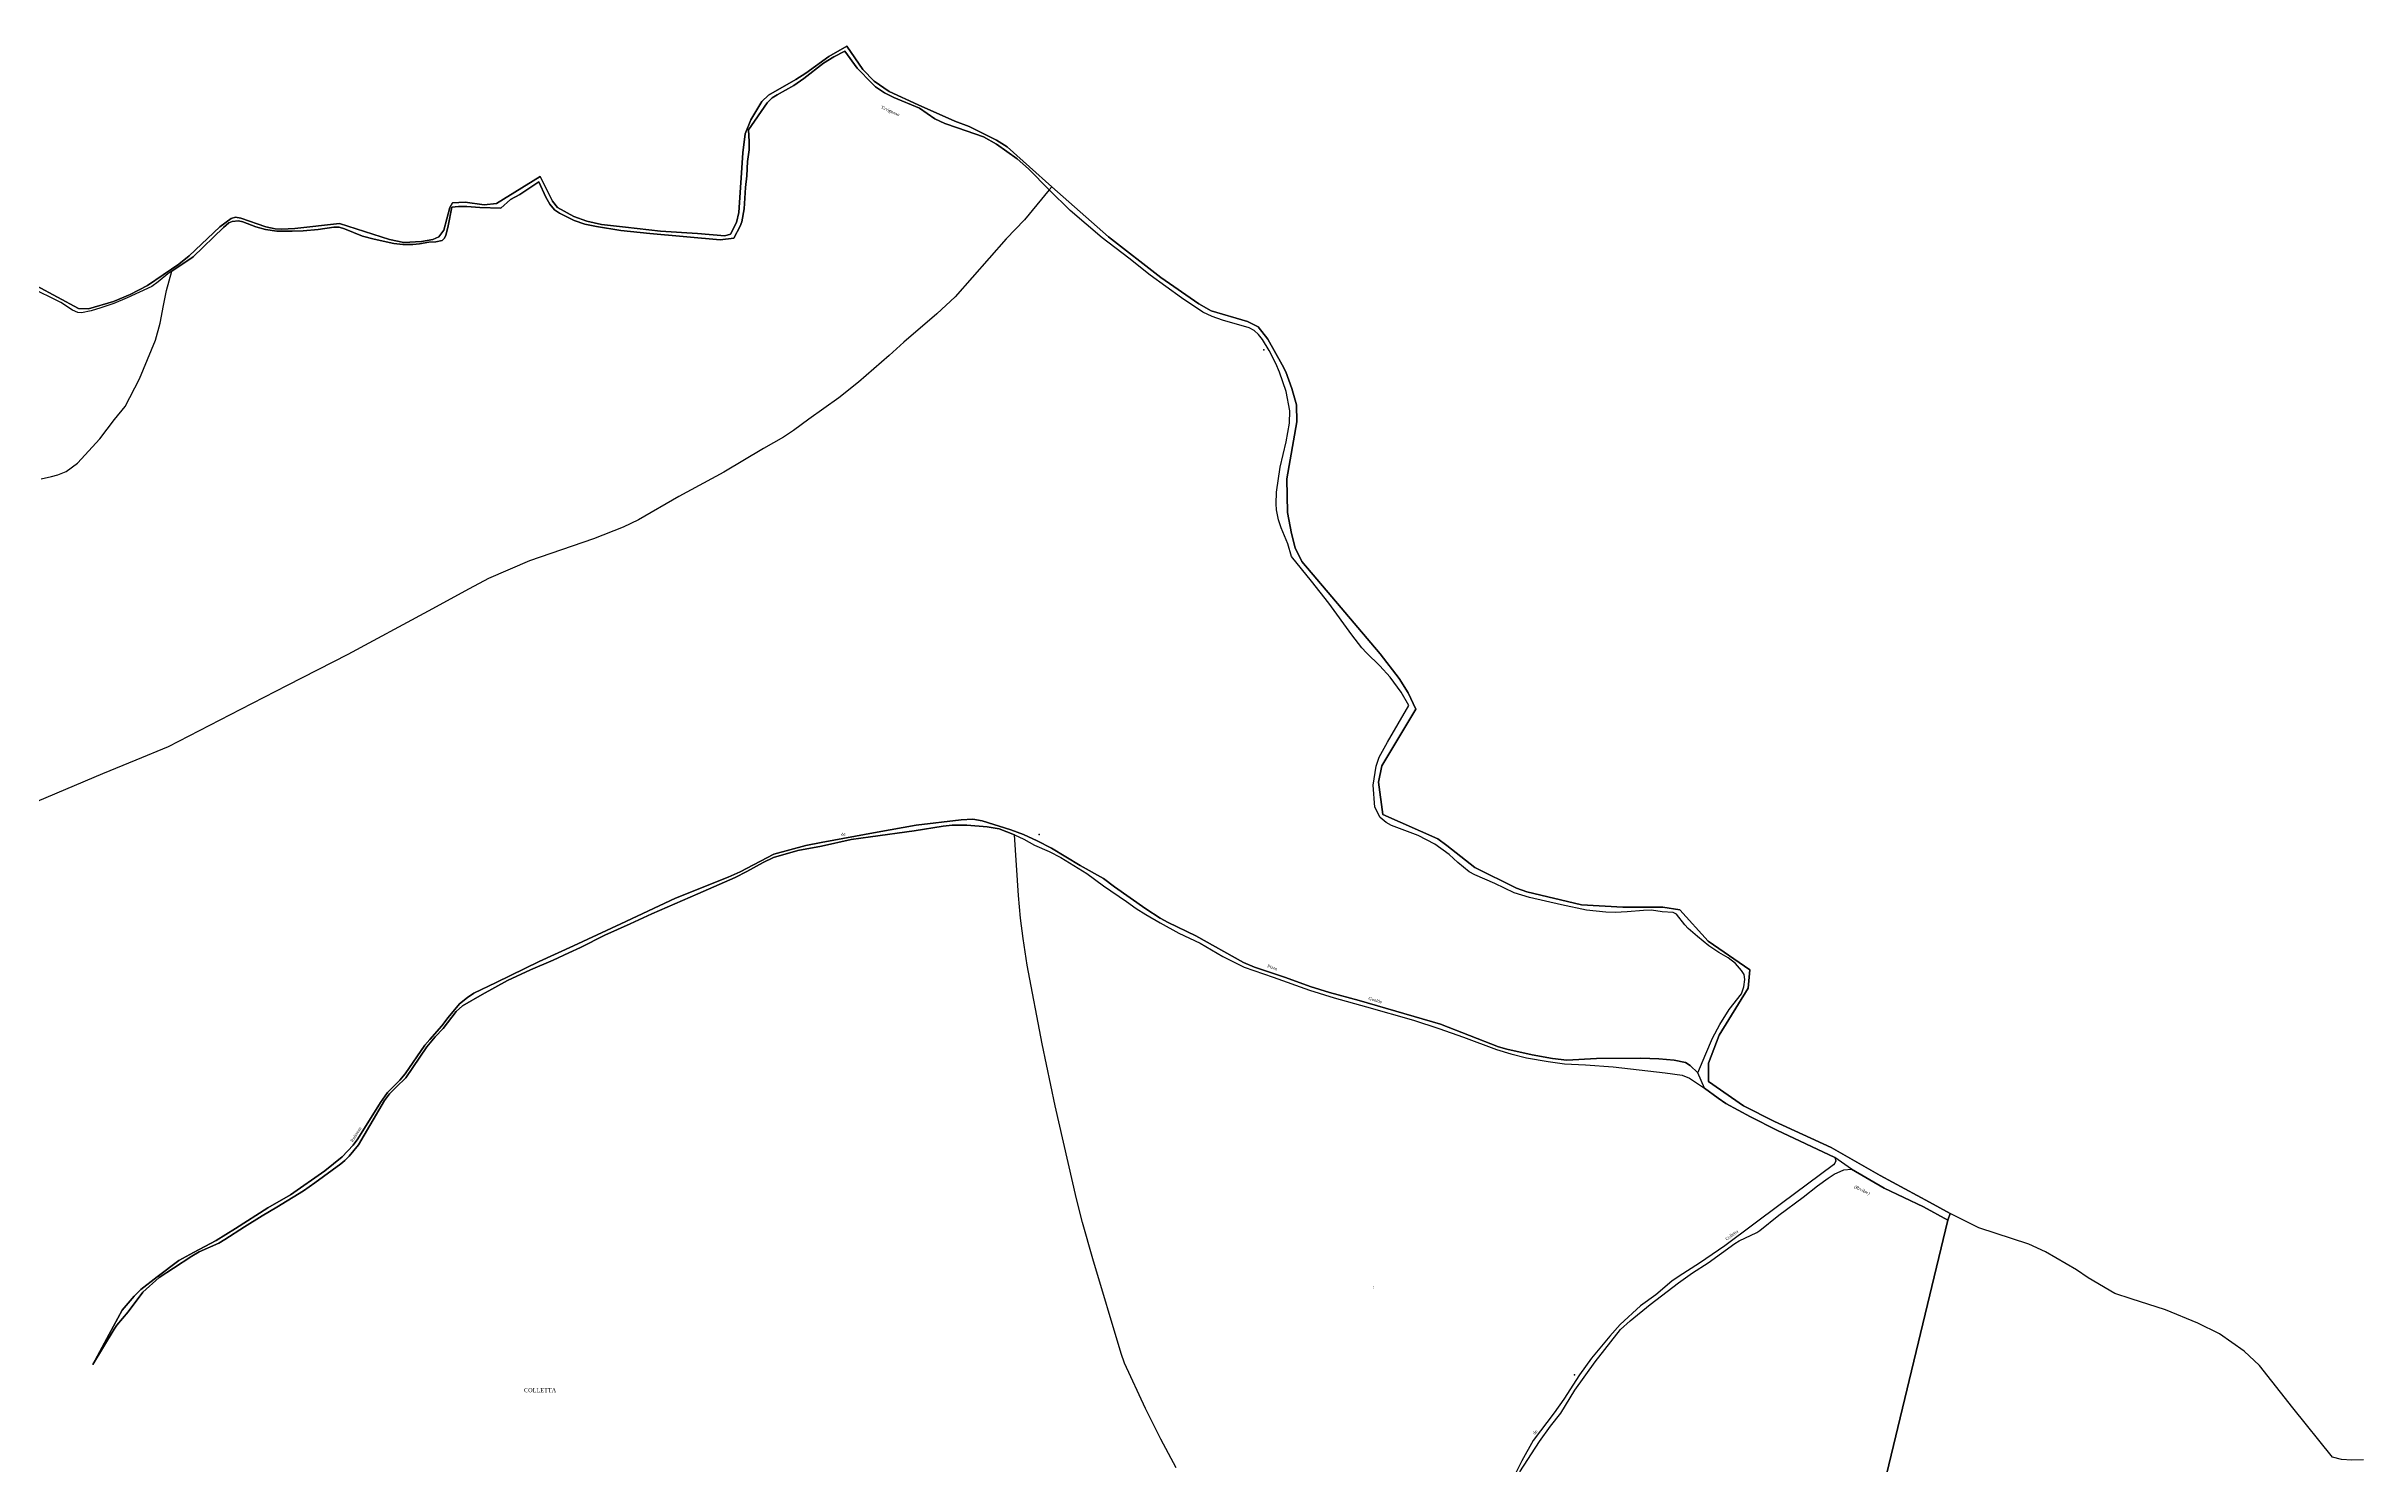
# Model space of a CAD drawing. Extents: x 1189447 to 1205702, y 6141591 to 6152844.
# Drawn here: x 1191241 to 1193511, y 6145369 to 6146760 of the extents above; entities that cross this region are included whole.
import ezdxf

# ---------------------------------------------------------------- set-up
doc = ezdxf.new("R2010")
doc.units = 0
doc.linetypes.add('CONTINU', pattern=[0])
doc.layers.get('0').update_dxf_attribs({"linetype": 'CONTINU'})
for name, color, linetype in [('1FLECHEFL', 7, 'CONTINU'), ('1LIEUDIT', 7, 'CONTINU'), ('1PARCELLE', 7, 'CONTINU'), ('1SECTION', 7, 'CONTINU'), ('1SUBDSECT', 7, 'CONTINU'), ('1TRONFLUV', 7, 'CONTINU'), ('3LIEUDITTEX', 7, 'CONTINU'), ('3PARCELLETEX', 7, 'CONTINU'), ('3TRONFLUVTEX', 7, 'CONTINU')]:
    doc.layers.add(name, color=color, linetype=linetype)
doc.styles.get("Standard").update_dxf_attribs({"font": 'Times New Roman'})

# ---------------------------------------------------------------- blocks, each defined once
blk = doc.blocks.new('FLECHRU1')
blk.add_point((0, 0))

msp = doc.modelspace()

# ---------------------------------------------------------------- linework, layer by layer
at = {"layer": '1LIEUDIT'}
for points in [[(1191231.27, 6146525.16), (1191272.37, 6146502.83), (1191282.38, 6146502.57), (1191306.71, 6146509.72), (1191323.27, 6146516.77), (1191340.24, 6146525.41), (1191370.76, 6146546.47), (1191381.07, 6146554.59), (1191411.1, 6146583), (1191422.17, 6146591.12), (1191426.39, 6146592.37), (1191431.57, 6146591.46), (1191456.09, 6146582.97), (1191465.27, 6146581.05), (1191471.63, 6146580.68), (1191484.47, 6146581.47), (1191528.46, 6146586.22), (1191577.22, 6146570.62), (1191591.32, 6146567.8), (1191608.74, 6146568.68), (1191619.86, 6146570.54), (1191625.65, 6146573.14), (1191630.58, 6146579.83), (1191636.4, 6146602.04), (1191639.06, 6146606.41), (1191651.48, 6146607.19), (1191670.04, 6146604.55), (1191682.28, 6146605.88), (1191725.03, 6146632.4), (1191737.08, 6146608.05), (1191741.98, 6146602.04), (1191758.01, 6146593.15), (1191770.8, 6146588.75), (1191785.03, 6146585.32), (1191808.75, 6146582.79), (1191843.18, 6146578.71), (1191879.32, 6146576.53), (1191905.97, 6146574.14), (1191911.62, 6146575.97), (1191917.49, 6146587.29), (1191919.76, 6146596.94), (1191923.61, 6146655.48), (1191926.06, 6146674.13), (1191931.65, 6146688.13), (1191942.39, 6146705.79), (1191949.03, 6146712.08), (1191975.61, 6146727.52), (1191985.37, 6146733.71), (1192007.93, 6146750.22), (1192025.73, 6146760.09), (1192041.48, 6146737.31), (1192052.51, 6146725.89), (1192067.1, 6146715.74), (1192095.66, 6146702.74), (1192131.62, 6146686.71), (1192145.69, 6146681.57), (1192172.53, 6146667.98), (1192182.95, 6146661.33), (1192226.58, 6146622.14), (1192224.14, 6146619.42), (1192224.14, 6146619.42), (1192199.8, 6146589.78), (1192181.84, 6146571.11), (1192131.97, 6146514.34), (1192114.06, 6146497.71), (1192081.6, 6146469.77), (1192067.18, 6146456.92), (1192037.28, 6146430.74), (1192017.82, 6146415.22), (1191988.36, 6146394.5), (1191973.49, 6146383.24), (1191963.48, 6146376.75), (1191943.97, 6146365.49), (1191905.23, 6146342.58), (1191860.98, 6146318.5), (1191821.3, 6146295.71), (1191806.41, 6146288.36), (1191777.39, 6146276.95), (1191714.69, 6146255.45), (1191674.52, 6146238.05), (1191655.34, 6146227.91), (1191615.31, 6146206.2), (1191536.46, 6146163.78), (1191477.15, 6146133.33), (1191431.26, 6146109.67), (1191360.44, 6146073.23), (1191328.72, 6146060.03), (1191296.04, 6146046.58), (1191232.06, 6146019.48)], [(1193038.2, 6145332.18), (1193104.98, 6145608.88), (1193107.44, 6145615.44), (1193086.88, 6145626.52), (1193038.81, 6145652.79), (1192990.61, 6145680.22), (1192935.01, 6145705.76), (1192904.8, 6145721), (1192870.4, 6145744.82), (1192870.21, 6145762.89), (1192880.86, 6145790.45), (1192909.11, 6145836.33), (1192910.78, 6145854.3), (1192869.91, 6145882.63), (1192842.39, 6145913.36), (1192825.75, 6145915.95), (1192786.53, 6145915.76), (1192746.01, 6145918.1), (1192692.4, 6145930.8), (1192682.05, 6145934.35), (1192641.46, 6145954.67), (1192613.84, 6145976.17), (1192604.98, 6145982.71), (1192550.97, 6146006.81), (1192547, 6146038.51), (1192550.04, 6146054.47), (1192583.33, 6146109.96), (1192576.06, 6146126.12), (1192567.14, 6146140.02), (1192548.45, 6146164.25), (1192501.14, 6146220.03), (1192471.78, 6146254.71), (1192465.26, 6146268.3), (1192461.72, 6146282.37), (1192457.81, 6146302.91), (1192456.95, 6146335.74), (1192466.93, 6146391.95), (1192466.34, 6146408.54), (1192461.96, 6146424.6), (1192456.07, 6146440.7), (1192452.43, 6146447.64), (1192438.5, 6146472.76), (1192428.95, 6146485.1), (1192418.58, 6146490.25), (1192382.96, 6146500.66), (1192370.68, 6146507.6), (1192333.35, 6146533.49), (1192282.24, 6146573.26), (1192226.58, 6146622.14), (1192224.14, 6146619.42), (1192224.14, 6146619.42), (1192199.8, 6146589.78), (1192181.84, 6146571.11), (1192131.97, 6146514.34), (1192114.06, 6146497.71), (1192081.6, 6146469.77), (1192067.18, 6146456.92), (1192037.28, 6146430.74), (1192017.82, 6146415.22), (1191988.36, 6146394.5), (1191973.49, 6146383.24), (1191963.48, 6146376.75), (1191943.97, 6146365.49), (1191905.23, 6146342.58), (1191860.98, 6146318.5), (1191821.3, 6146295.71), (1191806.41, 6146288.36), (1191777.39, 6146276.95), (1191714.69, 6146255.45), (1191674.52, 6146238.05), (1191655.34, 6146227.91), (1191615.31, 6146206.2), (1191536.46, 6146163.78), (1191477.15, 6146133.33), (1191431.26, 6146109.67), (1191360.44, 6146073.23), (1191328.72, 6146060.03), (1191296.04, 6146046.58), (1191232.06, 6146019.48)]]:
    msp.add_lwpolyline(points, dxfattribs=at)
at = {"layer": '1PARCELLE'}
for points in [[(1191235.84, 6146335.99), (1191245.97, 6146338.07), (1191252.29, 6146339.68), (1191260.28, 6146343.11), (1191271.54, 6146351.25), (1191293.55, 6146374.97), (1191307.9, 6146393.96), (1191318.07, 6146406.88), (1191332.44, 6146433.81), (1191347.87, 6146471.97), (1191352.39, 6146488.58), (1191355.84, 6146505.74), (1191358.63, 6146520.58), (1191364.07, 6146539.7), (1191384.85, 6146553.53), (1191414.69, 6146582.38), (1191419.87, 6146586.97), (1191423.09, 6146588.29), (1191429.27, 6146588.83), (1191433.44, 6146588.01), (1191446.22, 6146583.15), (1191455.88, 6146580.54), (1191466.78, 6146578.83), (1191481.84, 6146578.72), (1191492.65, 6146579.07), (1191507.3, 6146580.55), (1191522.71, 6146582.81), (1191528.01, 6146582.73), (1191533.4, 6146581.01), (1191551, 6146573.94), (1191562.18, 6146571.07), (1191581.57, 6146566.79), (1191590.45, 6146565.73), (1191600.28, 6146565.76), (1191606.76, 6146566.21), (1191615.96, 6146567.84), (1191622.85, 6146568.21), (1191628.85, 6146569.66), (1191630.97, 6146571.51), (1191632.67, 6146574.57), (1191635, 6146583.95), (1191638.62, 6146602.36), (1191644.99, 6146603.13), (1191653.18, 6146603.07), (1191665.81, 6146601.9), (1191686.48, 6146601.46), (1191695.82, 6146609.99), (1191705.24, 6146614.81), (1191723.72, 6146627.14), (1191730.54, 6146612.01), (1191734.62, 6146605.15), (1191739.27, 6146599.79), (1191743.89, 6146596.41), (1191758.25, 6146589.38), (1191768.86, 6146585.81), (1191780.27, 6146583.2), (1191804.04, 6146579.3), (1191832.67, 6146576.5), (1191901.43, 6146570.18), (1191914.91, 6146571.76), (1191921.18, 6146583.53), (1191922.63, 6146587.91), (1191924.91, 6146600.8), (1191926.23, 6146621.55), (1191927.77, 6146633.14), (1191928.27, 6146647.15), (1191929.83, 6146658.55), (1191930.06, 6146666.88), (1191929.44, 6146678.01), (1191947.52, 6146704.71), (1191952.45, 6146709.5), (1191957.48, 6146712.5), (1191973.64, 6146721.57), (1191983.54, 6146728.5), (1192002.87, 6146743.64), (1192013.02, 6146749.79), (1192023.86, 6146755.45), (1192035.83, 6146738.79), (1192050.43, 6146723.46), (1192053.87, 6146720.39), (1192062.63, 6146714.52), (1192071.73, 6146709.85), (1192096.93, 6146699.49), (1192111.86, 6146689.1), (1192121.71, 6146684.39), (1192134.2, 6146680.12), (1192159.68, 6146671.37), (1192172.38, 6146664.07), (1192192.68, 6146649.81), (1192203.72, 6146640.06), (1192224.14, 6146619.42), (1192224.14, 6146619.42), (1192199.8, 6146589.78), (1192181.84, 6146571.11), (1192131.97, 6146514.34), (1192114.06, 6146497.71), (1192081.6, 6146469.77), (1192067.18, 6146456.92), (1192037.28, 6146430.74), (1192017.82, 6146415.22), (1191988.36, 6146394.5), (1191973.49, 6146383.24), (1191963.48, 6146376.75), (1191943.97, 6146365.49), (1191905.23, 6146342.58), (1191860.98, 6146318.5), (1191821.3, 6146295.71), (1191806.41, 6146288.36), (1191777.39, 6146276.95), (1191714.69, 6146255.45), (1191674.52, 6146238.05), (1191655.34, 6146227.91), (1191615.31, 6146206.2), (1191536.46, 6146163.78), (1191477.15, 6146133.33), (1191431.26, 6146109.67), (1191360.44, 6146073.23), (1191328.72, 6146060.03), (1191296.04, 6146046.58), (1191232.06, 6146019.48)], [(1192348.41, 6145365.92), (1192333.48, 6145393.97), (1192318.37, 6145424.35), (1192297.89, 6145468.61), (1192294.55, 6145478.1), (1192266.71, 6145571.01), (1192256.58, 6145606.56), (1192250.68, 6145629.72), (1192229.81, 6145720.86), (1192217.22, 6145781.91), (1192202.32, 6145858.81), (1192198.44, 6145885.05), (1192195.99, 6145904.95), (1192194.04, 6145927.43), (1192189.89, 6145986.69), (1192174.99, 6145992.52), (1192163.34, 6145994.68), (1192143.33, 6145996.13), (1192128.84, 6145996.11), (1192120.04, 6145995.43), (1192091.59, 6145990.86), (1192048.94, 6145984.94), (1192029.86, 6145982.2), (1192000.94, 6145975.6), (1191977.54, 6145971.49), (1191953.8, 6145964.67), (1191943.73, 6145959.7), (1191927.8, 6145950.79), (1191916.27, 6145945.08), (1191879.68, 6145928.76), (1191834.64, 6145909.26), (1191813.28, 6145899.39), (1191788.45, 6145888.47), (1191764.53, 6145876.29), (1191753.32, 6145870.97), (1191737.75, 6145863.84), (1191715.62, 6145854.3), (1191693.03, 6145843.78), (1191668.26, 6145830.13), (1191649.07, 6145819.09), (1191642.6, 6145813.67), (1191629.93, 6145796.94), (1191622.18, 6145788.73), (1191613.95, 6145778.87), (1191593.46, 6145748.63), (1191583.85, 6145739.36), (1191577.52, 6145732.66), (1191572.5, 6145726.19), (1191546.81, 6145682.77), (1191537.67, 6145671.66), (1191533.71, 6145667.36), (1191529.78, 6145663.98), (1191504.31, 6145645.4), (1191493.11, 6145637.79), (1191467.06, 6145621.77), (1191452.39, 6145613.25), (1191435.09, 6145602.21), (1191415.88, 6145589.85), (1191409.98, 6145586.47), (1191390.72, 6145577.85), (1191383.45, 6145573.53), (1191365.69, 6145561.79), (1191351.42, 6145552.52), (1191335.46, 6145538.26), (1191321.18, 6145519.04), (1191310.19, 6145506.04), (1191307.53, 6145502.05), (1191286.58, 6145467.36), (1191302.56, 6145497.13), (1191315.45, 6145520.48), (1191327.14, 6145534.22), (1191333.72, 6145541), (1191349.55, 6145553.33), (1191370.97, 6145569.22), (1191385.24, 6145577.08), (1191407.42, 6145589.06), (1191426.46, 6145600.69), (1191458.21, 6145620.9), (1191480.22, 6145633.83), (1191513.83, 6145657.23), (1191530.8, 6145670.92), (1191541.84, 6145682.36), (1191546.28, 6145688.68), (1191568.49, 6145724.17), (1191575.41, 6145734.1), (1191587.36, 6145746.24), (1191592.59, 6145752.24), (1191611.91, 6145780.46), (1191616.86, 6145786.12), (1191628.76, 6145799.53), (1191634.87, 6145807.49), (1191646.04, 6145821.02), (1191653.91, 6145827.29), (1191660.19, 6145831.52), (1191681.9, 6145841.84), (1191724.08, 6145862.56), (1191757.63, 6145877.85), (1191804.28, 6145899.47), (1191857.57, 6145924.74), (1191909.32, 6145945.29), (1191921.24, 6145950.64), (1191954.17, 6145967.91), (1191985.5, 6145976.42), (1192000.53, 6145979.28), (1192055.48, 6145989.54), (1192093.52, 6145996.4), (1192137.9, 6146001.38), (1192149.33, 6146002.01), (1192158.46, 6146000.42), (1192186.6, 6145991.6), (1192198.93, 6145987.26), (1192212.36, 6145980.97), (1192226.32, 6145973.71), (1192254.41, 6145956.72), (1192277.16, 6145943.82), (1192288.12, 6145935.94), (1192318.92, 6145914.17), (1192332.88, 6145904.99), (1192340.67, 6145900.86), (1192367.74, 6145887.78), (1192414.64, 6145861.73), (1192425.43, 6145857.01), (1192455.72, 6145846.99), (1192480.04, 6145838.05), (1192498.77, 6145832.04), (1192527.91, 6145824.39), (1192607.69, 6145801), (1192664.55, 6145779), (1192672.72, 6145776.5), (1192697.54, 6145771.16), (1192717.46, 6145767.33), (1192731.54, 6145765.75), (1192760.57, 6145767.32), (1192804.02, 6145767.71), (1192821.6, 6145767.27), (1192836.78, 6145765.87), (1192847.79, 6145763.53), (1192852.29, 6145760.55), (1192859.9, 6145753.27), (1192867.61, 6145772.16), (1192874.19, 6145787.46), (1192881.61, 6145800.84), (1192890.79, 6145815.5), (1192902.79, 6145830.73), (1192905, 6145837.81), (1192906.01, 6145844.99), (1192905.2, 6145849.72), (1192902.84, 6145853.72), (1192896.83, 6145860.51), (1192889.51, 6145866.08), (1192880.59, 6145871.44), (1192870.63, 6145878), (1192859.43, 6145887.13), (1192850.32, 6145894.81), (1192847.2, 6145898.36), (1192838.93, 6145909.06), (1192835.58, 6145910.54), (1192824.94, 6145911.43), (1192814.39, 6145912.92), (1192806.63, 6145912.65), (1192790.54, 6145911.11), (1192778.9, 6145910.73), (1192769.68, 6145910.91), (1192750.9, 6145913), (1192726.11, 6145918.02), (1192694.99, 6145925.4), (1192679.88, 6145929.88), (1192660.93, 6145938.94), (1192641.31, 6145947.43), (1192635.86, 6145950.37), (1192624.65, 6145959.77), (1192616.25, 6145967.65), (1192602.04, 6145977.58), (1192585.78, 6145985.98), (1192559.67, 6145995.83), (1192554.25, 6145998.84), (1192548.45, 6146003.69), (1192543.39, 6146014.07), (1192541.69, 6146035.48), (1192544.74, 6146054.18), (1192547.61, 6146062.81), (1192555.56, 6146077.6), (1192576.5, 6146113.52), (1192569.1, 6146126.53), (1192558.31, 6146141.37), (1192548.22, 6146152.67), (1192535.16, 6146165.42), (1192530.6, 6146170.26), (1192520.83, 6146182.78), (1192498.32, 6146213.86), (1192481.2, 6146235.64), (1192461.54, 6146259.58), (1192457.99, 6146272.27), (1192451.31, 6146287.87), (1192448.93, 6146295.66), (1192447.04, 6146305.37), (1192446.5, 6146311.37), (1192446.72, 6146322.94), (1192450.61, 6146347.25), (1192456.5, 6146372.12), (1192459.75, 6146390.49), (1192460.11, 6146402.66), (1192456.33, 6146421.4), (1192449.86, 6146440.36), (1192446.07, 6146449.03), (1192439.73, 6146461.78), (1192433.2, 6146472.41), (1192429.33, 6146477.46), (1192425.05, 6146481.42), (1192420.04, 6146484.14), (1192393.92, 6146491.57), (1192383.98, 6146495.21), (1192374.83, 6146499.51), (1192353.79, 6146513.36), (1192322.96, 6146535.6), (1192302.2, 6146552.32), (1192275.99, 6146572.34), (1192244.61, 6146598.95), (1192224.14, 6146619.42), (1192199.8, 6146589.78), (1192181.84, 6146571.11), (1192131.97, 6146514.34), (1192114.06, 6146497.71), (1192081.6, 6146469.77), (1192067.18, 6146456.92), (1192037.28, 6146430.74), (1192017.82, 6146415.22), (1191988.36, 6146394.5), (1191973.49, 6146383.24), (1191963.48, 6146376.75), (1191943.97, 6146365.49), (1191905.23, 6146342.58), (1191860.98, 6146318.5), (1191821.3, 6146295.71), (1191806.41, 6146288.36), (1191777.39, 6146276.95), (1191714.69, 6146255.45), (1191674.52, 6146238.05), (1191655.34, 6146227.91), (1191615.31, 6146206.2), (1191536.46, 6146163.78), (1191477.15, 6146133.33), (1191431.26, 6146109.67), (1191360.44, 6146073.23), (1191328.72, 6146060.03), (1191296.04, 6146046.58), (1191232.06, 6146019.48)], [(1191235.84, 6146335.99), (1191245.97, 6146338.07), (1191252.29, 6146339.68), (1191260.28, 6146343.11), (1191271.54, 6146351.25), (1191293.55, 6146374.97), (1191307.9, 6146393.96), (1191318.07, 6146406.88), (1191332.44, 6146433.81), (1191347.87, 6146471.97), (1191352.39, 6146488.58), (1191355.84, 6146505.74), (1191358.63, 6146520.58), (1191364.07, 6146539.7), (1191360.15, 6146536.78), (1191350.72, 6146529.22), (1191344.26, 6146524.38), (1191320.32, 6146513.35), (1191307.22, 6146507.69), (1191294.54, 6146503.45), (1191284.93, 6146500.58), (1191275.46, 6146498.82), (1191271.97, 6146499.07), (1191266.75, 6146501.27), (1191255.31, 6146508.91), (1191224.89, 6146523.85)], [(1192348.41, 6145365.92), (1192333.48, 6145393.97), (1192318.37, 6145424.35), (1192297.89, 6145468.61), (1192294.55, 6145478.1), (1192266.71, 6145571.01), (1192256.58, 6145606.56), (1192250.68, 6145629.72), (1192229.81, 6145720.86), (1192217.22, 6145781.91), (1192202.32, 6145858.81), (1192198.44, 6145885.05), (1192195.99, 6145904.95), (1192194.04, 6145927.43), (1192189.89, 6145986.69), (1192199.2, 6145982.46), (1192209.8, 6145976.62), (1192223.88, 6145970.44), (1192235.55, 6145964.61), (1192260.85, 6145948.98), (1192277.43, 6145936.81), (1192299.95, 6145921.37), (1192309.28, 6145914.65), (1192318.72, 6145908.74), (1192332.78, 6145900.51), (1192351.16, 6145890.42), (1192372.18, 6145880.42), (1192394.28, 6145867.55), (1192415.27, 6145857.03), (1192443.59, 6145847.07), (1192479.37, 6145834.29), (1192503.37, 6145827.05), (1192535.02, 6145818.26), (1192581.09, 6145805.1), (1192605.87, 6145797.01), (1192630.33, 6145788.38), (1192662.46, 6145776.1), (1192676.71, 6145772.03), (1192691.87, 6145768.05), (1192713.05, 6145764.46), (1192729.28, 6145762.08), (1192749.73, 6145761.31), (1192777.02, 6145759.12), (1192827.87, 6145753.25), (1192844.72, 6145750.96), (1192851.82, 6145748.09), (1192866.35, 6145738.48), (1192879.73, 6145728.47), (1192887.31, 6145723.4), (1192911.45, 6145710.26), (1192937.48, 6145697.05), (1192994.15, 6145670.49), (1192995.05, 6145667.18), (1192994.37, 6145664.68), (1192992.83, 6145663.12), (1192941.86, 6145625.35), (1192886.37, 6145583.81), (1192861.64, 6145566.56), (1192841.48, 6145554.02), (1192834.43, 6145548.93), (1192818.79, 6145535.68), (1192803.71, 6145524.97), (1192783.69, 6145506.42), (1192773.74, 6145495.21), (1192755.63, 6145473.46), (1192743.93, 6145457.18), (1192728.58, 6145433.2), (1192719.22, 6145419.89), (1192698.55, 6145392.84), (1192687.36, 6145372.88), (1192678.8, 6145355.82)], [(1192685.43, 6145362.07), (1192704.64, 6145391.87), (1192715.6, 6145406.84), (1192725.72, 6145419.58), (1192739.41, 6145442.23), (1192759.17, 6145470.1), (1192784.13, 6145501.68), (1192793.6, 6145510.33), (1192813.15, 6145526.31), (1192840.91, 6145547.58), (1192854.55, 6145557.18), (1192869.93, 6145566.96), (1192896.23, 6145585.88), (1192900.46, 6145588.51), (1192917.69, 6145596.86), (1192920.64, 6145598.74), (1192939.19, 6145613.77), (1192963.24, 6145631.58), (1192977.12, 6145642.6), (1192987.59, 6145650.23), (1192993.72, 6145654.05), (1193002.94, 6145658.23), (1193010.46, 6145658.93), (1193042.55, 6145640.39), (1193081.18, 6145621.88), (1193104.98, 6145608.88), (1193038.2, 6145332.18)]]:
    msp.add_lwpolyline(points, dxfattribs=at)
at = {"layer": '1SECTION'}
msp.add_lwpolyline([(1193512.4, 6145373.99), (1193501.19, 6145373.45), (1193490.89, 6145374.28), (1193481.93, 6145376.36), (1193443.28, 6145424.97), (1193410.6, 6145466.25), (1193395.63, 6145480.48), (1193371.29, 6145497.58), (1193349.97, 6145507.81), (1193318.47, 6145520.84), (1193284.81, 6145531.73), (1193268.55, 6145537.12), (1193242.55, 6145552.22), (1193231.12, 6145560.11), (1193200.8, 6145577.77), (1193184.36, 6145585.3), (1193135.35, 6145601.53), (1193107.44, 6145615.44), (1193086.88, 6145626.52), (1193038.81, 6145652.79), (1192990.61, 6145680.22), (1192935.01, 6145705.76), (1192904.8, 6145721), (1192870.4, 6145744.82), (1192870.21, 6145762.89), (1192880.86, 6145790.45), (1192909.11, 6145836.33), (1192910.78, 6145854.3), (1192869.91, 6145882.63), (1192842.39, 6145913.36), (1192825.75, 6145915.95), (1192786.53, 6145915.76), (1192746.01, 6145918.1), (1192692.4, 6145930.8), (1192682.05, 6145934.35), (1192641.46, 6145954.67), (1192613.84, 6145976.17), (1192604.98, 6145982.71), (1192550.97, 6146006.81), (1192547, 6146038.51), (1192550.04, 6146054.47), (1192583.33, 6146109.96), (1192576.06, 6146126.12), (1192567.14, 6146140.02), (1192548.45, 6146164.25), (1192501.14, 6146220.03), (1192471.78, 6146254.71), (1192465.26, 6146268.3), (1192461.72, 6146282.37), (1192457.81, 6146302.91), (1192456.95, 6146335.74), (1192466.93, 6146391.95), (1192466.34, 6146408.54), (1192461.96, 6146424.6), (1192456.07, 6146440.7), (1192452.43, 6146447.64), (1192438.5, 6146472.76), (1192428.95, 6146485.1), (1192418.58, 6146490.25), (1192382.96, 6146500.66), (1192370.68, 6146507.6), (1192333.35, 6146533.49), (1192282.24, 6146573.26), (1192226.58, 6146622.14), (1192182.95, 6146661.33), (1192172.53, 6146667.98), (1192145.69, 6146681.57), (1192131.62, 6146686.71), (1192095.66, 6146702.74), (1192067.1, 6146715.74), (1192052.51, 6146725.89), (1192041.48, 6146737.31), (1192025.73, 6146760.09), (1192007.93, 6146750.22), (1191985.37, 6146733.71), (1191975.61, 6146727.52), (1191949.03, 6146712.08), (1191942.39, 6146705.79), (1191931.65, 6146688.13), (1191926.06, 6146674.13), (1191923.61, 6146655.48), (1191919.76, 6146596.94), (1191917.49, 6146587.29), (1191911.62, 6146575.97), (1191905.97, 6146574.14), (1191879.32, 6146576.53), (1191843.18, 6146578.71), (1191808.75, 6146582.79), (1191785.03, 6146585.32), (1191770.8, 6146588.75), (1191758.01, 6146593.15), (1191741.98, 6146602.04), (1191737.08, 6146608.05), (1191725.03, 6146632.4), (1191682.28, 6146605.88), (1191670.04, 6146604.55), (1191651.48, 6146607.19), (1191639.06, 6146606.41), (1191636.4, 6146602.04), (1191630.58, 6146579.83), (1191625.65, 6146573.14), (1191619.86, 6146570.54), (1191608.74, 6146568.68), (1191591.32, 6146567.8), (1191577.22, 6146570.62), (1191528.46, 6146586.22), (1191484.47, 6146581.47), (1191471.63, 6146580.68), (1191465.27, 6146581.05), (1191456.09, 6146582.97), (1191431.57, 6146591.46), (1191426.39, 6146592.37), (1191422.17, 6146591.12), (1191411.1, 6146583), (1191381.07, 6146554.59), (1191370.76, 6146546.47), (1191340.24, 6146525.41), (1191323.27, 6146516.77), (1191306.71, 6146509.72), (1191282.38, 6146502.57), (1191272.37, 6146502.83), (1191231.27, 6146525.16)], dxfattribs=at)
at = {"layer": '1SUBDSECT'}
msp.add_lwpolyline([(1193038.2, 6145332.18), (1193104.98, 6145608.88), (1193107.44, 6145615.44), (1193107.44, 6145615.44), (1193086.88, 6145626.52), (1193038.81, 6145652.79), (1192990.61, 6145680.22), (1192935.01, 6145705.76), (1192904.8, 6145721), (1192870.4, 6145744.82), (1192870.21, 6145762.89), (1192880.86, 6145790.45), (1192909.11, 6145836.33), (1192910.78, 6145854.3), (1192869.91, 6145882.63), (1192842.39, 6145913.36), (1192825.75, 6145915.95), (1192786.53, 6145915.76), (1192746.01, 6145918.1), (1192692.4, 6145930.8), (1192682.05, 6145934.35), (1192641.46, 6145954.67), (1192613.84, 6145976.17), (1192604.98, 6145982.71), (1192550.97, 6146006.81), (1192547, 6146038.51), (1192550.04, 6146054.47), (1192583.33, 6146109.96), (1192576.06, 6146126.12), (1192567.14, 6146140.02), (1192548.45, 6146164.25), (1192501.14, 6146220.03), (1192471.78, 6146254.71), (1192465.26, 6146268.3), (1192461.72, 6146282.37), (1192457.81, 6146302.91), (1192456.95, 6146335.74), (1192466.93, 6146391.95), (1192466.34, 6146408.54), (1192461.96, 6146424.6), (1192456.07, 6146440.7), (1192452.43, 6146447.64), (1192438.5, 6146472.76), (1192428.95, 6146485.1), (1192418.58, 6146490.25), (1192382.96, 6146500.66), (1192370.68, 6146507.6), (1192333.35, 6146533.49), (1192282.24, 6146573.26), (1192226.58, 6146622.14), (1192182.95, 6146661.33), (1192172.53, 6146667.98), (1192145.69, 6146681.57), (1192131.62, 6146686.71), (1192095.66, 6146702.74), (1192067.1, 6146715.74), (1192052.51, 6146725.89), (1192041.48, 6146737.31), (1192025.73, 6146760.09), (1192007.93, 6146750.22), (1191985.37, 6146733.71), (1191975.61, 6146727.52), (1191949.03, 6146712.08), (1191942.39, 6146705.79), (1191931.65, 6146688.13), (1191926.06, 6146674.13), (1191923.61, 6146655.48), (1191919.76, 6146596.94), (1191917.49, 6146587.29), (1191911.62, 6146575.97), (1191905.97, 6146574.14), (1191879.32, 6146576.53), (1191843.18, 6146578.71), (1191808.75, 6146582.79), (1191785.03, 6146585.32), (1191770.8, 6146588.75), (1191758.01, 6146593.15), (1191741.98, 6146602.04), (1191737.08, 6146608.05), (1191725.03, 6146632.4), (1191682.28, 6146605.88), (1191670.04, 6146604.55), (1191651.48, 6146607.19), (1191639.06, 6146606.41), (1191636.4, 6146602.04), (1191630.58, 6146579.83), (1191625.65, 6146573.14), (1191619.86, 6146570.54), (1191608.74, 6146568.68), (1191591.32, 6146567.8), (1191577.22, 6146570.62), (1191528.46, 6146586.22), (1191484.47, 6146581.47), (1191471.63, 6146580.68), (1191465.27, 6146581.05), (1191456.09, 6146582.97), (1191431.57, 6146591.46), (1191426.39, 6146592.37), (1191422.17, 6146591.12), (1191411.1, 6146583), (1191381.07, 6146554.59), (1191370.76, 6146546.47), (1191340.24, 6146525.41), (1191323.27, 6146516.77), (1191306.71, 6146509.72), (1191282.38, 6146502.57), (1191272.37, 6146502.83), (1191231.27, 6146525.16)], dxfattribs=at)
at = {"layer": '1TRONFLUV'}
for points in [[(1191231.27, 6146525.16), (1191272.37, 6146502.83), (1191282.38, 6146502.57), (1191306.71, 6146509.72), (1191323.27, 6146516.77), (1191340.24, 6146525.41), (1191370.76, 6146546.47), (1191381.07, 6146554.59), (1191411.1, 6146583), (1191422.17, 6146591.12), (1191426.39, 6146592.37), (1191431.57, 6146591.46), (1191456.09, 6146582.97), (1191465.27, 6146581.05), (1191471.63, 6146580.68), (1191484.47, 6146581.47), (1191528.46, 6146586.22), (1191577.22, 6146570.62), (1191591.32, 6146567.8), (1191608.74, 6146568.68), (1191619.86, 6146570.54), (1191625.65, 6146573.14), (1191630.58, 6146579.83), (1191636.4, 6146602.04), (1191639.06, 6146606.41), (1191651.48, 6146607.19), (1191670.04, 6146604.55), (1191682.28, 6146605.88), (1191725.03, 6146632.4), (1191737.08, 6146608.05), (1191741.98, 6146602.04), (1191758.01, 6146593.15), (1191770.8, 6146588.75), (1191785.03, 6146585.32), (1191808.75, 6146582.79), (1191843.18, 6146578.71), (1191879.32, 6146576.53), (1191905.97, 6146574.14), (1191911.62, 6146575.97), (1191917.49, 6146587.29), (1191919.76, 6146596.94), (1191923.61, 6146655.48), (1191926.06, 6146674.13), (1191931.65, 6146688.13), (1191942.39, 6146705.79), (1191949.03, 6146712.08), (1191975.61, 6146727.52), (1191985.37, 6146733.71), (1192007.93, 6146750.22), (1192025.73, 6146760.09), (1192041.48, 6146737.31), (1192052.51, 6146725.89), (1192067.1, 6146715.74), (1192095.66, 6146702.74), (1192131.62, 6146686.71), (1192145.69, 6146681.57), (1192172.53, 6146667.98), (1192182.95, 6146661.33), (1192226.58, 6146622.14), (1192282.24, 6146573.26), (1192333.35, 6146533.49), (1192370.68, 6146507.6), (1192382.96, 6146500.66), (1192418.58, 6146490.25), (1192428.95, 6146485.1), (1192438.5, 6146472.76), (1192452.43, 6146447.64), (1192456.07, 6146440.7), (1192461.96, 6146424.6), (1192466.34, 6146408.54), (1192466.93, 6146391.95), (1192456.95, 6146335.74), (1192457.81, 6146302.91), (1192461.72, 6146282.37), (1192465.26, 6146268.3), (1192471.78, 6146254.71), (1192501.14, 6146220.03), (1192548.45, 6146164.25), (1192567.14, 6146140.02), (1192576.06, 6146126.12), (1192583.33, 6146109.96), (1192550.04, 6146054.47), (1192547, 6146038.51), (1192550.97, 6146006.81), (1192604.98, 6145982.71), (1192613.84, 6145976.17), (1192641.46, 6145954.67), (1192682.05, 6145934.35), (1192692.4, 6145930.8), (1192746.01, 6145918.1), (1192786.53, 6145915.76), (1192825.75, 6145915.95), (1192842.39, 6145913.36), (1192869.91, 6145882.63), (1192910.78, 6145854.3), (1192909.11, 6145836.33), (1192880.86, 6145790.45), (1192870.21, 6145762.89), (1192870.4, 6145744.82), (1192904.8, 6145721), (1192935.01, 6145705.76), (1192990.61, 6145680.22), (1193038.81, 6145652.79), (1193086.88, 6145626.52), (1193107.44, 6145615.44), (1193104.98, 6145608.88), (1193081.18, 6145621.88), (1193042.55, 6145640.39), (1193010.46, 6145658.93), (1193010.46, 6145658.93), (1192994.15, 6145670.49), (1192937.48, 6145697.05), (1192911.45, 6145710.26), (1192887.31, 6145723.4), (1192879.73, 6145728.47), (1192866.35, 6145738.48), (1192859.9, 6145753.27), (1192867.61, 6145772.16), (1192874.19, 6145787.46), (1192881.61, 6145800.84), (1192890.79, 6145815.5), (1192902.79, 6145830.73), (1192905, 6145837.81), (1192906.01, 6145844.99), (1192905.2, 6145849.72), (1192902.84, 6145853.72), (1192896.83, 6145860.51), (1192889.51, 6145866.08), (1192880.59, 6145871.44), (1192870.63, 6145878), (1192859.43, 6145887.13), (1192850.32, 6145894.81), (1192847.2, 6145898.36), (1192838.93, 6145909.06), (1192835.58, 6145910.54), (1192824.94, 6145911.43), (1192814.39, 6145912.92), (1192806.63, 6145912.65), (1192790.54, 6145911.11), (1192778.9, 6145910.73), (1192769.68, 6145910.91), (1192750.9, 6145913), (1192726.11, 6145918.02), (1192694.99, 6145925.4), (1192679.88, 6145929.88), (1192660.93, 6145938.94), (1192641.31, 6145947.43), (1192635.86, 6145950.37), (1192624.65, 6145959.77), (1192616.25, 6145967.65), (1192602.04, 6145977.58), (1192585.78, 6145985.98), (1192559.67, 6145995.83), (1192554.25, 6145998.84), (1192548.45, 6146003.69), (1192543.39, 6146014.07), (1192541.69, 6146035.48), (1192544.74, 6146054.18), (1192547.61, 6146062.81), (1192555.56, 6146077.6), (1192576.5, 6146113.52), (1192569.1, 6146126.53), (1192558.31, 6146141.37), (1192548.22, 6146152.67), (1192535.16, 6146165.42), (1192530.6, 6146170.26), (1192520.83, 6146182.78), (1192498.32, 6146213.86), (1192481.2, 6146235.64), (1192461.54, 6146259.58), (1192457.99, 6146272.27), (1192451.31, 6146287.87), (1192448.93, 6146295.66), (1192447.04, 6146305.37), (1192446.5, 6146311.37), (1192446.72, 6146322.94), (1192450.61, 6146347.25), (1192456.5, 6146372.12), (1192459.75, 6146390.49), (1192460.11, 6146402.66), (1192456.33, 6146421.4), (1192449.86, 6146440.36), (1192446.07, 6146449.03), (1192439.73, 6146461.78), (1192433.2, 6146472.41), (1192429.33, 6146477.46), (1192425.05, 6146481.42), (1192420.04, 6146484.14), (1192393.92, 6146491.57), (1192383.98, 6146495.21), (1192374.83, 6146499.51), (1192353.79, 6146513.36), (1192322.96, 6146535.6), (1192302.2, 6146552.32), (1192275.99, 6146572.34), (1192244.61, 6146598.95), (1192224.14, 6146619.42), (1192203.72, 6146640.06), (1192192.68, 6146649.81), (1192172.38, 6146664.07), (1192159.68, 6146671.37), (1192134.2, 6146680.12), (1192121.71, 6146684.39), (1192111.86, 6146689.1), (1192096.93, 6146699.49), (1192071.73, 6146709.85), (1192062.63, 6146714.52), (1192053.87, 6146720.39), (1192050.43, 6146723.46), (1192035.83, 6146738.79), (1192023.86, 6146755.45), (1192013.02, 6146749.79), (1192002.87, 6146743.64), (1191983.54, 6146728.5), (1191973.64, 6146721.57), (1191957.48, 6146712.5), (1191952.45, 6146709.5), (1191947.52, 6146704.71), (1191929.44, 6146678.01), (1191930.06, 6146666.88), (1191929.83, 6146658.55), (1191928.27, 6146647.15), (1191927.77, 6146633.14), (1191926.23, 6146621.55), (1191924.91, 6146600.8), (1191922.63, 6146587.91), (1191921.18, 6146583.53), (1191914.91, 6146571.76), (1191901.43, 6146570.18), (1191832.67, 6146576.5), (1191804.04, 6146579.3), (1191780.27, 6146583.2), (1191768.86, 6146585.81), (1191758.25, 6146589.38), (1191743.89, 6146596.41), (1191739.27, 6146599.79), (1191734.62, 6146605.15), (1191730.54, 6146612.01), (1191723.72, 6146627.14), (1191705.24, 6146614.81), (1191695.82, 6146609.99), (1191686.48, 6146601.46), (1191665.81, 6146601.9), (1191653.18, 6146603.07), (1191644.99, 6146603.13), (1191638.62, 6146602.36), (1191635, 6146583.95), (1191632.67, 6146574.57), (1191630.97, 6146571.51), (1191628.85, 6146569.66), (1191622.85, 6146568.21), (1191615.96, 6146567.84), (1191606.76, 6146566.21), (1191600.28, 6146565.76), (1191590.45, 6146565.73), (1191581.57, 6146566.79), (1191562.18, 6146571.07), (1191551, 6146573.94), (1191533.4, 6146581.01), (1191528.01, 6146582.73), (1191522.71, 6146582.81), (1191507.3, 6146580.55), (1191492.65, 6146579.07), (1191481.84, 6146578.72), (1191466.78, 6146578.83), (1191455.88, 6146580.54), (1191446.22, 6146583.15), (1191433.44, 6146588.01), (1191429.27, 6146588.83), (1191423.09, 6146588.29), (1191419.87, 6146586.97), (1191414.69, 6146582.38), (1191384.85, 6146553.53), (1191364.07, 6146539.7), (1191360.15, 6146536.78), (1191350.72, 6146529.22), (1191344.26, 6146524.38), (1191320.32, 6146513.35), (1191307.22, 6146507.69), (1191294.54, 6146503.45), (1191284.93, 6146500.58), (1191275.46, 6146498.82), (1191271.97, 6146499.07), (1191266.75, 6146501.27), (1191255.31, 6146508.91), (1191224.89, 6146523.85)], [(1192685.43, 6145362.07), (1192704.64, 6145391.87), (1192715.6, 6145406.84), (1192725.72, 6145419.58), (1192739.41, 6145442.23), (1192759.17, 6145470.1), (1192784.13, 6145501.68), (1192793.6, 6145510.33), (1192813.15, 6145526.31), (1192840.91, 6145547.58), (1192854.55, 6145557.18), (1192869.93, 6145566.96), (1192896.23, 6145585.88), (1192900.46, 6145588.51), (1192917.69, 6145596.86), (1192920.64, 6145598.74), (1192939.19, 6145613.77), (1192963.24, 6145631.58), (1192977.12, 6145642.6), (1192987.59, 6145650.23), (1192993.72, 6145654.05), (1193002.94, 6145658.23), (1193010.46, 6145658.93), (1192994.15, 6145670.49), (1192994.15, 6145670.49), (1192995.05, 6145667.18), (1192994.37, 6145664.68), (1192992.83, 6145663.12), (1192941.86, 6145625.35), (1192886.37, 6145583.81), (1192861.64, 6145566.56), (1192841.48, 6145554.02), (1192834.43, 6145548.93), (1192818.79, 6145535.68), (1192803.71, 6145524.97), (1192783.69, 6145506.42), (1192773.74, 6145495.21), (1192755.63, 6145473.46), (1192743.93, 6145457.18), (1192728.58, 6145433.2), (1192719.22, 6145419.89), (1192698.55, 6145392.84), (1192687.36, 6145372.88), (1192678.8, 6145355.82)]]:
    msp.add_lwpolyline(points, dxfattribs=at)
msp.add_lwpolyline([(1192859.9, 6145753.27), (1192852.29, 6145760.55), (1192847.79, 6145763.53), (1192836.78, 6145765.87), (1192821.6, 6145767.27), (1192804.02, 6145767.71), (1192760.57, 6145767.32), (1192731.54, 6145765.75), (1192717.46, 6145767.33), (1192697.54, 6145771.16), (1192672.72, 6145776.5), (1192664.55, 6145779), (1192607.69, 6145801), (1192527.91, 6145824.39), (1192498.77, 6145832.04), (1192480.04, 6145838.05), (1192455.72, 6145846.99), (1192425.43, 6145857.01), (1192414.64, 6145861.73), (1192367.74, 6145887.78), (1192340.67, 6145900.86), (1192332.88, 6145904.99), (1192318.92, 6145914.17), (1192288.12, 6145935.94), (1192277.16, 6145943.82), (1192254.41, 6145956.72), (1192226.32, 6145973.71), (1192212.36, 6145980.97), (1192198.93, 6145987.26), (1192186.6, 6145991.6), (1192158.46, 6146000.42), (1192149.33, 6146002.01), (1192137.9, 6146001.38), (1192093.52, 6145996.4), (1192055.48, 6145989.54), (1192000.53, 6145979.28), (1191985.5, 6145976.42), (1191954.17, 6145967.91), (1191921.24, 6145950.64), (1191909.32, 6145945.29), (1191857.57, 6145924.74), (1191804.28, 6145899.47), (1191757.63, 6145877.85), (1191724.08, 6145862.56), (1191681.9, 6145841.84), (1191660.19, 6145831.52), (1191653.91, 6145827.29), (1191646.04, 6145821.02), (1191634.87, 6145807.49), (1191628.76, 6145799.53), (1191616.86, 6145786.12), (1191611.91, 6145780.46), (1191592.59, 6145752.24), (1191587.36, 6145746.24), (1191575.41, 6145734.1), (1191568.49, 6145724.17), (1191546.28, 6145688.68), (1191541.84, 6145682.36), (1191530.8, 6145670.92), (1191513.83, 6145657.23), (1191480.22, 6145633.83), (1191458.21, 6145620.9), (1191426.46, 6145600.69), (1191407.42, 6145589.06), (1191385.24, 6145577.08), (1191370.97, 6145569.22), (1191349.55, 6145553.33), (1191333.72, 6145541), (1191327.14, 6145534.22), (1191315.45, 6145520.48), (1191302.56, 6145497.13), (1191286.58, 6145467.36), (1191307.53, 6145502.05), (1191310.19, 6145506.04), (1191321.18, 6145519.04), (1191335.46, 6145538.26), (1191351.42, 6145552.52), (1191365.69, 6145561.79), (1191383.45, 6145573.53), (1191390.72, 6145577.85), (1191409.98, 6145586.47), (1191415.88, 6145589.85), (1191435.09, 6145602.21), (1191452.39, 6145613.25), (1191467.06, 6145621.77), (1191493.11, 6145637.79), (1191504.31, 6145645.4), (1191529.78, 6145663.98), (1191533.71, 6145667.36), (1191537.67, 6145671.66), (1191546.81, 6145682.77), (1191572.5, 6145726.19), (1191577.52, 6145732.66), (1191583.85, 6145739.36), (1191593.46, 6145748.63), (1191613.95, 6145778.87), (1191622.18, 6145788.73), (1191629.93, 6145796.94), (1191642.6, 6145813.67), (1191649.07, 6145819.09), (1191668.26, 6145830.13), (1191693.03, 6145843.78), (1191715.62, 6145854.3), (1191737.75, 6145863.84), (1191753.32, 6145870.97), (1191764.53, 6145876.29), (1191788.45, 6145888.47), (1191813.28, 6145899.39), (1191834.64, 6145909.26), (1191879.68, 6145928.76), (1191916.27, 6145945.08), (1191927.8, 6145950.79), (1191943.73, 6145959.7), (1191953.8, 6145964.67), (1191977.54, 6145971.49), (1192000.94, 6145975.6), (1192029.86, 6145982.2), (1192048.94, 6145984.94), (1192091.59, 6145990.86), (1192120.04, 6145995.43), (1192128.84, 6145996.11), (1192143.33, 6145996.13), (1192163.34, 6145994.68), (1192174.99, 6145992.52), (1192189.89, 6145986.69), (1192199.2, 6145982.46), (1192209.8, 6145976.62), (1192223.88, 6145970.44), (1192235.55, 6145964.61), (1192260.85, 6145948.98), (1192277.43, 6145936.81), (1192299.95, 6145921.37), (1192309.28, 6145914.65), (1192318.72, 6145908.74), (1192332.78, 6145900.51), (1192351.16, 6145890.42), (1192372.18, 6145880.42), (1192394.28, 6145867.55), (1192415.27, 6145857.03), (1192443.59, 6145847.07), (1192479.37, 6145834.29), (1192503.37, 6145827.05), (1192535.02, 6145818.26), (1192581.09, 6145805.1), (1192605.87, 6145797.01), (1192630.33, 6145788.38), (1192662.46, 6145776.1), (1192676.71, 6145772.03), (1192691.87, 6145768.05), (1192713.05, 6145764.46), (1192729.28, 6145762.08), (1192749.73, 6145761.31), (1192777.02, 6145759.12), (1192827.87, 6145753.25), (1192844.72, 6145750.96), (1192851.82, 6145748.09), (1192866.35, 6145738.48), (1192859.9, 6145753.27)], close=True, dxfattribs=at)

# ---------------------------------------------------------------- block references
at = {"layer": '1FLECHEFL'}
for p, rotation in [((1192434.62, 6146462.32), 292.3), ((1192214.28, 6145987.02), 329.6), ((1192738.99, 6145457.11), 52.7)]:
    msp.add_blockref('FLECHRU1', p, dxfattribs=dict(at, rotation=rotation))

# ---------------------------------------------------------------- texts
at = {"layer": '3LIEUDITTEX'}
msp.add_text('COLLETTA', height=4, dxfattribs=at).set_placement((1191709.21, 6145440.18))
at = {"layer": '3PARCELLETEX'}
msp.add_text('5', height=2, dxfattribs=at).set_placement((1192541.14, 6145541.65))
at = {"layer": '3TRONFLUVTEX'}
for s, rotation, p in [('Tavignano', 335.8, (1192058.75, 6146699.4)), ('de', 10.5, (1192020.47, 6145985.5)), ('Pizzo', 340.8, (1192437.59, 6145857.04)), ('Guoldo', 343.9, (1192536.74, 6145825.18)), ('Ruisseau', 58, (1191541.26, 6145685.16)), ('(Rivière)', 334.6, (1193012.84, 6145640.65)), ('Colletta', 36.8, (1192888.25, 6145588.72)), ('de', 52.7, (1192700.15, 6145398.31))]:
    msp.add_text(s, height=3, rotation=rotation, dxfattribs=at).set_placement(p)

doc.saveas('drawing.dxf')
